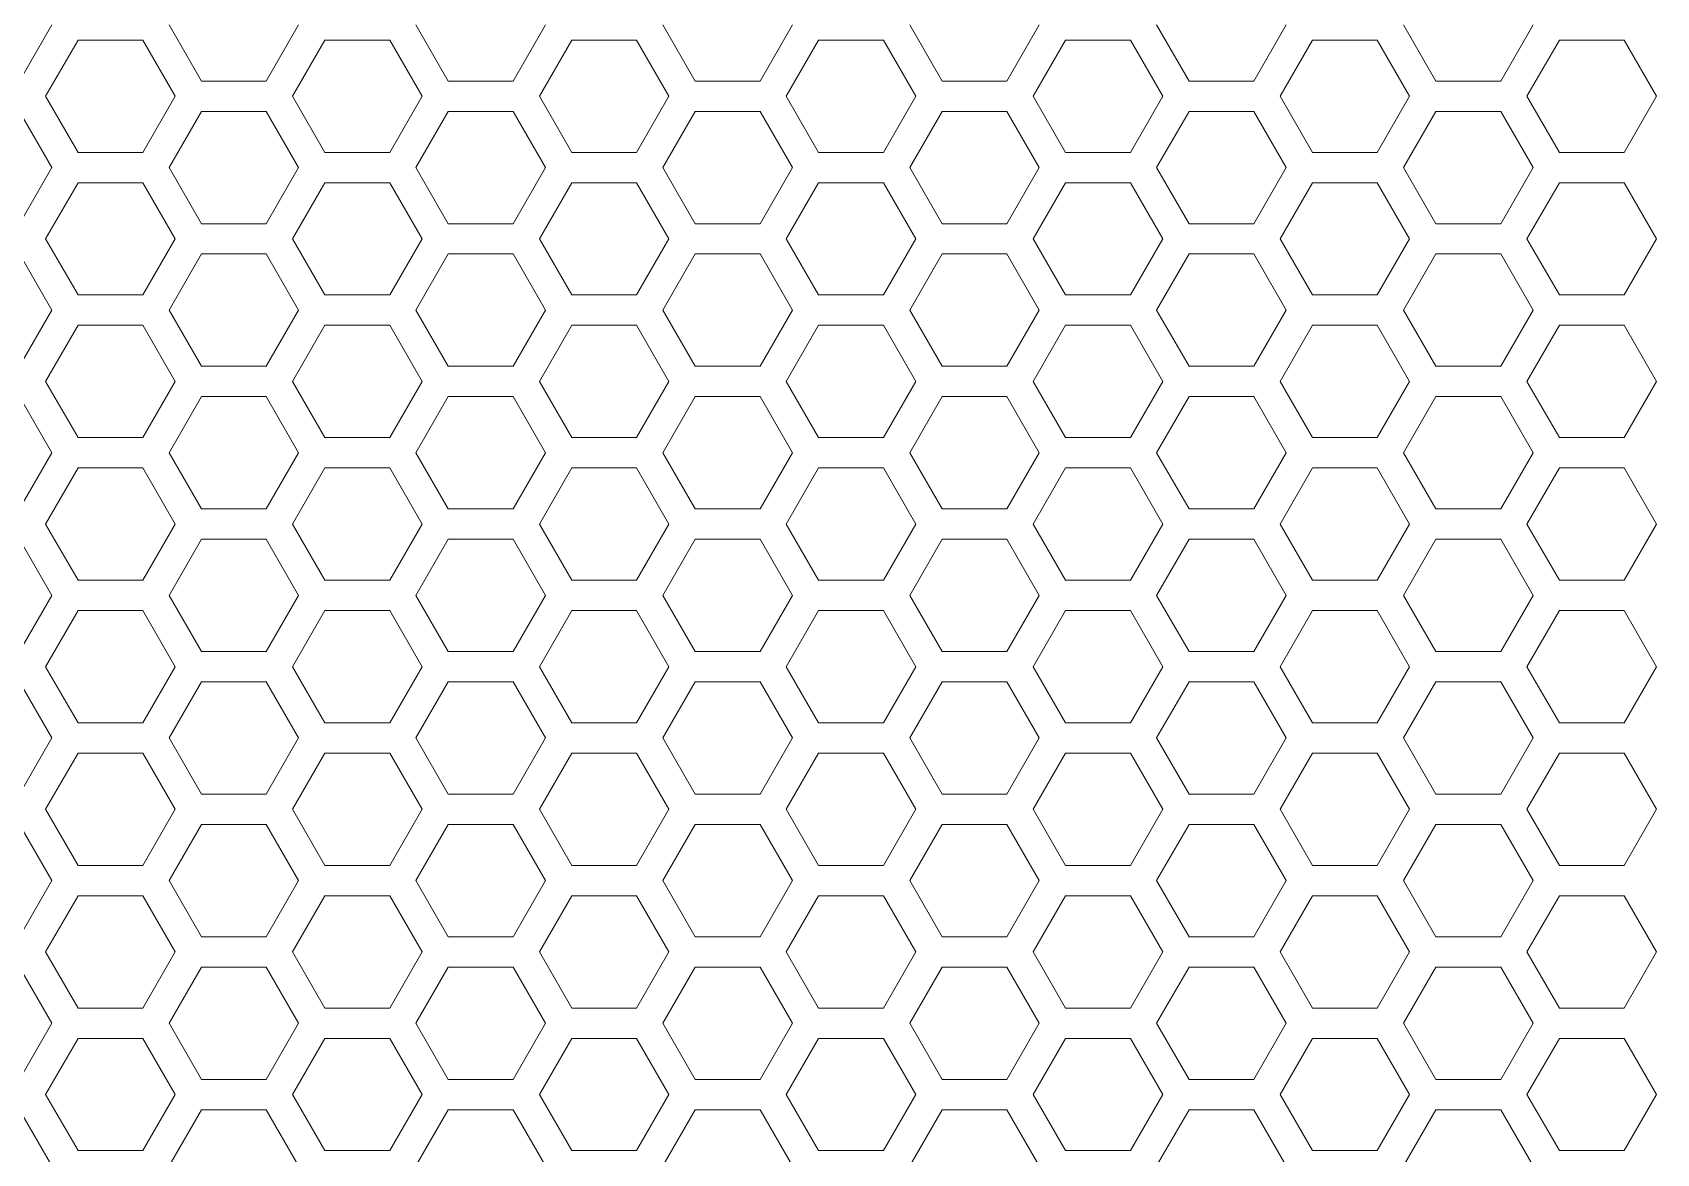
# Model space of a CAD drawing. Header units: millimetres. Extents: x -10 to 46, y -17 to 110.
# Drawn here: x 10.18 to 16.45, y 73.07 to 77.39 of the extents above; entities that cross this region are included whole.
import ezdxf

# ---------------------------------------------------------------- set-up
doc = ezdxf.new("R2010")
doc.units = ezdxf.units.MM

msp = doc.modelspace()

# ---------------------------------------------------------------- linework, layer by layer
at = {"lineweight": 18}
for p, q in [((10.1331, 77.207), (10.2581, 77.4235)), ((10.7108, 77.4235), (10.8358, 77.207)), ((11.0858, 77.207), (11.2108, 77.4235)), ((11.6634, 77.4235), (11.7884, 77.207)), ((12.0384, 77.207), (12.1634, 77.4235)), ((12.6161, 77.4235), (12.7411, 77.207)), ((12.9911, 77.207), (13.1161, 77.4235)), ((13.5687, 77.4235), (13.6937, 77.207)), ((13.9438, 77.207), (14.0688, 77.4235)), ((14.5214, 77.4235), (14.6464, 77.207)), ((14.8964, 77.207), (15.0214, 77.4235)), ((15.474, 77.4235), (15.599, 77.207)), ((15.8491, 77.207), (15.9741, 77.4235)), ((10.3595, 77.365), (10.2345, 77.1485)), ((10.6095, 77.365), (10.3595, 77.365)), ((10.7345, 77.1485), (10.6095, 77.365)), ((11.3121, 77.365), (11.1871, 77.1485)), ((11.5621, 77.365), (11.3121, 77.365)), ((11.6871, 77.1485), (11.5621, 77.365)), ((12.2648, 77.365), (12.1398, 77.1485)), ((12.5148, 77.365), (12.2648, 77.365)), ((12.6398, 77.1485), (12.5148, 77.365)), ((13.2174, 77.365), (13.0924, 77.1485)), ((13.4674, 77.365), (13.2174, 77.365)), ((13.5924, 77.1485), (13.4674, 77.365)), ((14.1701, 77.365), (14.0451, 77.1485)), ((14.4201, 77.365), (14.1701, 77.365)), ((14.5451, 77.1485), (14.4201, 77.365)), ((15.1227, 77.365), (14.9977, 77.1485)), ((15.3727, 77.365), (15.1227, 77.365)), ((15.4977, 77.1485), (15.3727, 77.365)), ((16.0754, 77.365), (15.9504, 77.1485)), ((16.3254, 77.365), (16.0754, 77.365)), ((16.4504, 77.1485), (16.3254, 77.365)), ((10.8358, 77.207), (11.0858, 77.207)), ((11.7884, 77.207), (12.0384, 77.207)), ((12.7411, 77.207), (12.9911, 77.207)), ((13.6937, 77.207), (13.9438, 77.207)), ((14.6464, 77.207), (14.8964, 77.207)), ((15.599, 77.207), (15.8491, 77.207)), ((10.2345, 77.1485), (10.3595, 76.932)), ((10.6095, 76.932), (10.7345, 77.1485)), ((11.1871, 77.1485), (11.3121, 76.932)), ((11.5621, 76.932), (11.6871, 77.1485)), ((12.1398, 77.1485), (12.2648, 76.932)), ((12.5148, 76.932), (12.6398, 77.1485)), ((13.0924, 77.1485), (13.2174, 76.932)), ((13.4674, 76.932), (13.5924, 77.1485)), ((14.0451, 77.1485), (14.1701, 76.932)), ((14.4201, 76.932), (14.5451, 77.1485)), ((14.9977, 77.1485), (15.1227, 76.932)), ((15.3727, 76.932), (15.4977, 77.1485)), ((15.9504, 77.1485), (16.0754, 76.932)), ((16.3254, 76.932), (16.4504, 77.1485)), ((10.2581, 76.8735), (10.1331, 77.09)), ((10.8358, 77.09), (10.7108, 76.8735)), ((11.0858, 77.09), (10.8358, 77.09)), ((11.2108, 76.8735), (11.0858, 77.09)), ((11.7884, 77.09), (11.6634, 76.8735)), ((12.0384, 77.09), (11.7884, 77.09)), ((12.1634, 76.8735), (12.0384, 77.09)), ((12.7411, 77.09), (12.6161, 76.8735)), ((12.9911, 77.09), (12.7411, 77.09)), ((13.1161, 76.8735), (12.9911, 77.09)), ((13.6937, 77.09), (13.5687, 76.8735)), ((13.9438, 77.09), (13.6937, 77.09)), ((14.0688, 76.8735), (13.9438, 77.09)), ((14.6464, 77.09), (14.5214, 76.8735)), ((14.8964, 77.09), (14.6464, 77.09)), ((15.0214, 76.8735), (14.8964, 77.09)), ((15.599, 77.09), (15.474, 76.8735)), ((15.8491, 77.09), (15.599, 77.09)), ((15.9741, 76.8735), (15.8491, 77.09)), ((10.3595, 76.932), (10.6095, 76.932)), ((11.3121, 76.932), (11.5621, 76.932)), ((12.2648, 76.932), (12.5148, 76.932)), ((13.2174, 76.932), (13.4674, 76.932)), ((14.1701, 76.932), (14.4201, 76.932)), ((15.1227, 76.932), (15.3727, 76.932)), ((16.0754, 76.932), (16.3254, 76.932)), ((10.1331, 76.6569), (10.2581, 76.8735)), ((10.7108, 76.8735), (10.8358, 76.6569)), ((11.0858, 76.6569), (11.2108, 76.8735)), ((11.6634, 76.8735), (11.7884, 76.6569)), ((12.0384, 76.6569), (12.1634, 76.8735)), ((12.6161, 76.8735), (12.7411, 76.6569)), ((12.9911, 76.6569), (13.1161, 76.8735)), ((13.5687, 76.8735), (13.6937, 76.6569)), ((13.9438, 76.6569), (14.0688, 76.8735)), ((14.5214, 76.8735), (14.6464, 76.6569)), ((14.8964, 76.6569), (15.0214, 76.8735)), ((15.474, 76.8735), (15.599, 76.6569)), ((15.8491, 76.6569), (15.9741, 76.8735)), ((10.3595, 76.815), (10.2345, 76.5985)), ((10.6095, 76.815), (10.3595, 76.815)), ((10.7345, 76.5985), (10.6095, 76.815)), ((11.3121, 76.815), (11.1871, 76.5985)), ((11.5621, 76.815), (11.3121, 76.815)), ((11.6871, 76.5985), (11.5621, 76.815)), ((12.2648, 76.815), (12.1398, 76.5985)), ((12.5148, 76.815), (12.2648, 76.815)), ((12.6398, 76.5985), (12.5148, 76.815)), ((13.2174, 76.815), (13.0924, 76.5985)), ((13.4674, 76.815), (13.2174, 76.815)), ((13.5924, 76.5985), (13.4674, 76.815)), ((14.1701, 76.815), (14.0451, 76.5985)), ((14.4201, 76.815), (14.1701, 76.815)), ((14.5451, 76.5985), (14.4201, 76.815)), ((15.1227, 76.815), (14.9977, 76.5985)), ((15.3727, 76.815), (15.1227, 76.815)), ((15.4977, 76.5985), (15.3727, 76.815)), ((16.0754, 76.815), (15.9504, 76.5985)), ((16.3254, 76.815), (16.0754, 76.815)), ((16.4504, 76.5985), (16.3254, 76.815)), ((10.8358, 76.6569), (11.0858, 76.6569)), ((11.7884, 76.6569), (12.0384, 76.6569)), ((12.7411, 76.6569), (12.9911, 76.6569)), ((13.6937, 76.6569), (13.9438, 76.6569)), ((14.6464, 76.6569), (14.8964, 76.6569)), ((15.599, 76.6569), (15.8491, 76.6569)), ((10.2345, 76.5985), (10.3595, 76.3819)), ((10.6095, 76.3819), (10.7345, 76.5985)), ((11.1871, 76.5985), (11.3121, 76.3819)), ((11.5621, 76.3819), (11.6871, 76.5985)), ((12.1398, 76.5985), (12.2648, 76.3819)), ((12.5148, 76.3819), (12.6398, 76.5985)), ((13.0924, 76.5985), (13.2174, 76.3819)), ((13.4674, 76.3819), (13.5924, 76.5985)), ((14.0451, 76.5985), (14.1701, 76.3819)), ((14.4201, 76.3819), (14.5451, 76.5985)), ((14.9977, 76.5985), (15.1227, 76.3819)), ((15.3727, 76.3819), (15.4977, 76.5985)), ((15.9504, 76.5985), (16.0754, 76.3819)), ((16.3254, 76.3819), (16.4504, 76.5985)), ((10.2581, 76.3234), (10.1331, 76.54)), ((10.8358, 76.54), (10.7108, 76.3234)), ((11.0858, 76.54), (10.8358, 76.54)), ((11.2108, 76.3234), (11.0858, 76.54)), ((11.7884, 76.54), (11.6634, 76.3234)), ((12.0384, 76.54), (11.7884, 76.54)), ((12.1634, 76.3234), (12.0384, 76.54)), ((12.7411, 76.54), (12.6161, 76.3234)), ((12.9911, 76.54), (12.7411, 76.54)), ((13.1161, 76.3234), (12.9911, 76.54)), ((13.6937, 76.54), (13.5687, 76.3234)), ((13.9438, 76.54), (13.6937, 76.54)), ((14.0688, 76.3234), (13.9438, 76.54)), ((14.6464, 76.54), (14.5214, 76.3234)), ((14.8964, 76.54), (14.6464, 76.54)), ((15.0214, 76.3234), (14.8964, 76.54)), ((15.599, 76.54), (15.474, 76.3234)), ((15.8491, 76.54), (15.599, 76.54)), ((15.9741, 76.3234), (15.8491, 76.54)), ((10.3595, 76.3819), (10.6095, 76.3819)), ((11.3121, 76.3819), (11.5621, 76.3819)), ((12.2648, 76.3819), (12.5148, 76.3819)), ((13.2174, 76.3819), (13.4674, 76.3819)), ((14.1701, 76.3819), (14.4201, 76.3819)), ((15.1227, 76.3819), (15.3727, 76.3819)), ((16.0754, 76.3819), (16.3254, 76.3819)), ((10.1331, 76.1069), (10.2581, 76.3234)), ((10.3595, 76.265), (10.2345, 76.0484)), ((10.6095, 76.265), (10.3595, 76.265)), ((10.7345, 76.0484), (10.6095, 76.265)), ((10.7108, 76.3234), (10.8358, 76.1069)), ((11.0858, 76.1069), (11.2108, 76.3234)), ((11.3121, 76.265), (11.1871, 76.0484)), ((11.5621, 76.265), (11.3121, 76.265)), ((11.6871, 76.0484), (11.5621, 76.265)), ((11.6634, 76.3234), (11.7884, 76.1069)), ((12.0384, 76.1069), (12.1634, 76.3234)), ((12.2648, 76.265), (12.1398, 76.0484)), ((12.5148, 76.265), (12.2648, 76.265)), ((12.6398, 76.0484), (12.5148, 76.265)), ((12.6161, 76.3234), (12.7411, 76.1069)), ((12.9911, 76.1069), (13.1161, 76.3234)), ((13.2174, 76.265), (13.0924, 76.0484)), ((13.4674, 76.265), (13.2174, 76.265)), ((13.5924, 76.0484), (13.4674, 76.265)), ((13.5687, 76.3234), (13.6937, 76.1069)), ((13.9438, 76.1069), (14.0688, 76.3234)), ((14.1701, 76.265), (14.0451, 76.0484)), ((14.4201, 76.265), (14.1701, 76.265)), ((14.5451, 76.0484), (14.4201, 76.265)), ((14.5214, 76.3234), (14.6464, 76.1069)), ((14.8964, 76.1069), (15.0214, 76.3234)), ((15.1227, 76.265), (14.9977, 76.0484)), ((15.3727, 76.265), (15.1227, 76.265)), ((15.4977, 76.0484), (15.3727, 76.265)), ((15.474, 76.3234), (15.599, 76.1069)), ((15.8491, 76.1069), (15.9741, 76.3234)), ((16.0754, 76.265), (15.9504, 76.0484)), ((16.3254, 76.265), (16.0754, 76.265)), ((16.4504, 76.0484), (16.3254, 76.265)), ((10.8358, 76.1069), (11.0858, 76.1069)), ((11.7884, 76.1069), (12.0384, 76.1069)), ((12.7411, 76.1069), (12.9911, 76.1069)), ((13.6937, 76.1069), (13.9438, 76.1069)), ((14.6464, 76.1069), (14.8964, 76.1069)), ((15.599, 76.1069), (15.8491, 76.1069)), ((10.2345, 76.0484), (10.3595, 75.8319)), ((10.6095, 75.8319), (10.7345, 76.0484)), ((11.1871, 76.0484), (11.3121, 75.8319)), ((11.5621, 75.8319), (11.6871, 76.0484)), ((12.1398, 76.0484), (12.2648, 75.8319)), ((12.5148, 75.8319), (12.6398, 76.0484)), ((13.0924, 76.0484), (13.2174, 75.8319)), ((13.4674, 75.8319), (13.5924, 76.0484)), ((14.0451, 76.0484), (14.1701, 75.8319)), ((14.4201, 75.8319), (14.5451, 76.0484)), ((14.9977, 76.0484), (15.1227, 75.8319)), ((15.3727, 75.8319), (15.4977, 76.0484)), ((15.9504, 76.0484), (16.0754, 75.8319)), ((16.3254, 75.8319), (16.4504, 76.0484)), ((10.2581, 75.7734), (10.1331, 75.9899)), ((10.8358, 75.9899), (10.7108, 75.7734)), ((11.0858, 75.9899), (10.8358, 75.9899)), ((11.2108, 75.7734), (11.0858, 75.9899)), ((11.7884, 75.9899), (11.6634, 75.7734)), ((12.0384, 75.9899), (11.7884, 75.9899)), ((12.1634, 75.7734), (12.0384, 75.9899)), ((12.7411, 75.9899), (12.6161, 75.7734)), ((12.9911, 75.9899), (12.7411, 75.9899)), ((13.1161, 75.7734), (12.9911, 75.9899)), ((13.6937, 75.9899), (13.5687, 75.7734)), ((13.9438, 75.9899), (13.6937, 75.9899)), ((14.0688, 75.7734), (13.9438, 75.9899)), ((14.6464, 75.9899), (14.5214, 75.7734)), ((14.8964, 75.9899), (14.6464, 75.9899)), ((15.0214, 75.7734), (14.8964, 75.9899)), ((15.599, 75.9899), (15.474, 75.7734)), ((15.8491, 75.9899), (15.599, 75.9899)), ((15.9741, 75.7734), (15.8491, 75.9899)), ((10.3595, 75.8319), (10.6095, 75.8319)), ((11.3121, 75.8319), (11.5621, 75.8319)), ((12.2648, 75.8319), (12.5148, 75.8319)), ((13.2174, 75.8319), (13.4674, 75.8319)), ((14.1701, 75.8319), (14.4201, 75.8319)), ((15.1227, 75.8319), (15.3727, 75.8319)), ((16.0754, 75.8319), (16.3254, 75.8319)), ((10.1331, 75.5569), (10.2581, 75.7734)), ((10.7108, 75.7734), (10.8358, 75.5569)), ((11.0858, 75.5569), (11.2108, 75.7734)), ((11.6634, 75.7734), (11.7884, 75.5569)), ((12.0384, 75.5569), (12.1634, 75.7734)), ((12.6161, 75.7734), (12.7411, 75.5569)), ((12.9911, 75.5569), (13.1161, 75.7734)), ((13.5687, 75.7734), (13.6937, 75.5569)), ((13.9438, 75.5569), (14.0688, 75.7734)), ((14.5214, 75.7734), (14.6464, 75.5569)), ((14.8964, 75.5569), (15.0214, 75.7734)), ((15.474, 75.7734), (15.599, 75.5569)), ((15.8491, 75.5569), (15.9741, 75.7734)), ((10.3595, 75.7149), (10.2345, 75.4984)), ((10.6095, 75.7149), (10.3595, 75.7149)), ((10.7345, 75.4984), (10.6095, 75.7149)), ((11.3121, 75.7149), (11.1871, 75.4984)), ((11.5621, 75.7149), (11.3121, 75.7149)), ((11.6871, 75.4984), (11.5621, 75.7149)), ((12.2648, 75.7149), (12.1398, 75.4984)), ((12.5148, 75.7149), (12.2648, 75.7149)), ((12.6398, 75.4984), (12.5148, 75.7149)), ((13.2174, 75.7149), (13.0924, 75.4984)), ((13.4674, 75.7149), (13.2174, 75.7149)), ((13.5924, 75.4984), (13.4674, 75.7149)), ((14.1701, 75.7149), (14.0451, 75.4984)), ((14.4201, 75.7149), (14.1701, 75.7149)), ((14.5451, 75.4984), (14.4201, 75.7149)), ((15.1227, 75.7149), (14.9977, 75.4984)), ((15.3727, 75.7149), (15.1227, 75.7149)), ((15.4977, 75.4984), (15.3727, 75.7149)), ((16.0754, 75.7149), (15.9504, 75.4984)), ((16.3254, 75.7149), (16.0754, 75.7149)), ((16.4504, 75.4984), (16.3254, 75.7149)), ((10.8358, 75.5569), (11.0858, 75.5569)), ((11.7884, 75.5569), (12.0384, 75.5569)), ((12.7411, 75.5569), (12.9911, 75.5569)), ((13.6937, 75.5569), (13.9438, 75.5569)), ((14.6464, 75.5569), (14.8964, 75.5569)), ((15.599, 75.5569), (15.8491, 75.5569)), ((10.2345, 75.4984), (10.3595, 75.2819)), ((10.6095, 75.2819), (10.7345, 75.4984)), ((11.1871, 75.4984), (11.3121, 75.2819)), ((11.5621, 75.2819), (11.6871, 75.4984)), ((12.1398, 75.4984), (12.2648, 75.2819)), ((12.5148, 75.2819), (12.6398, 75.4984)), ((13.0924, 75.4984), (13.2174, 75.2819)), ((13.4674, 75.2819), (13.5924, 75.4984)), ((14.0451, 75.4984), (14.1701, 75.2819)), ((14.4201, 75.2819), (14.5451, 75.4984)), ((14.9977, 75.4984), (15.1227, 75.2819)), ((15.3727, 75.2819), (15.4977, 75.4984)), ((15.9504, 75.4984), (16.0754, 75.2819)), ((16.3254, 75.2819), (16.4504, 75.4984)), ((10.2581, 75.2234), (10.1331, 75.4399)), ((10.8358, 75.4399), (10.7108, 75.2234)), ((11.0858, 75.4399), (10.8358, 75.4399)), ((11.2108, 75.2234), (11.0858, 75.4399)), ((11.7884, 75.4399), (11.6634, 75.2234)), ((12.0384, 75.4399), (11.7884, 75.4399)), ((12.1634, 75.2234), (12.0384, 75.4399)), ((12.7411, 75.4399), (12.6161, 75.2234)), ((12.9911, 75.4399), (12.7411, 75.4399)), ((13.1161, 75.2234), (12.9911, 75.4399)), ((13.6937, 75.4399), (13.5687, 75.2234)), ((13.9438, 75.4399), (13.6937, 75.4399)), ((14.0688, 75.2234), (13.9438, 75.4399)), ((14.6464, 75.4399), (14.5214, 75.2234)), ((14.8964, 75.4399), (14.6464, 75.4399)), ((15.0214, 75.2234), (14.8964, 75.4399)), ((15.599, 75.4399), (15.474, 75.2234)), ((15.8491, 75.4399), (15.599, 75.4399)), ((15.9741, 75.2234), (15.8491, 75.4399)), ((10.3595, 75.2819), (10.6095, 75.2819)), ((11.3121, 75.2819), (11.5621, 75.2819)), ((12.2648, 75.2819), (12.5148, 75.2819)), ((13.2174, 75.2819), (13.4674, 75.2819)), ((14.1701, 75.2819), (14.4201, 75.2819)), ((15.1227, 75.2819), (15.3727, 75.2819)), ((16.0754, 75.2819), (16.3254, 75.2819)), ((10.1331, 75.0069), (10.2581, 75.2234)), ((10.7108, 75.2234), (10.8358, 75.0069)), ((11.0858, 75.0069), (11.2108, 75.2234)), ((11.6634, 75.2234), (11.7884, 75.0069)), ((12.0384, 75.0069), (12.1634, 75.2234)), ((12.6161, 75.2234), (12.7411, 75.0069)), ((12.9911, 75.0069), (13.1161, 75.2234)), ((13.5687, 75.2234), (13.6937, 75.0069)), ((13.9438, 75.0069), (14.0688, 75.2234)), ((14.5214, 75.2234), (14.6464, 75.0069)), ((14.8964, 75.0069), (15.0214, 75.2234)), ((15.474, 75.2234), (15.599, 75.0069)), ((15.8491, 75.0069), (15.9741, 75.2234)), ((10.3595, 75.1649), (10.2345, 74.9484)), ((10.6095, 75.1649), (10.3595, 75.1649)), ((10.7345, 74.9484), (10.6095, 75.1649)), ((11.3121, 75.1649), (11.1871, 74.9484)), ((11.5621, 75.1649), (11.3121, 75.1649)), ((11.6871, 74.9484), (11.5621, 75.1649)), ((12.2648, 75.1649), (12.1398, 74.9484)), ((12.5148, 75.1649), (12.2648, 75.1649)), ((12.6398, 74.9484), (12.5148, 75.1649)), ((13.2174, 75.1649), (13.0924, 74.9484)), ((13.4674, 75.1649), (13.2174, 75.1649)), ((13.5924, 74.9484), (13.4674, 75.1649)), ((14.1701, 75.1649), (14.0451, 74.9484)), ((14.4201, 75.1649), (14.1701, 75.1649)), ((14.5451, 74.9484), (14.4201, 75.1649)), ((15.1227, 75.1649), (14.9977, 74.9484)), ((15.3727, 75.1649), (15.1227, 75.1649)), ((15.4977, 74.9484), (15.3727, 75.1649)), ((16.0754, 75.1649), (15.9504, 74.9484)), ((16.3254, 75.1649), (16.0754, 75.1649)), ((16.4504, 74.9484), (16.3254, 75.1649)), ((10.2345, 74.9484), (10.3595, 74.7319)), ((10.6095, 74.7319), (10.7345, 74.9484)), ((10.8358, 75.0069), (11.0858, 75.0069)), ((11.1871, 74.9484), (11.3121, 74.7319)), ((11.5621, 74.7319), (11.6871, 74.9484)), ((11.7884, 75.0069), (12.0384, 75.0069)), ((12.1398, 74.9484), (12.2648, 74.7319)), ((12.5148, 74.7319), (12.6398, 74.9484)), ((12.7411, 75.0069), (12.9911, 75.0069)), ((13.0924, 74.9484), (13.2174, 74.7319)), ((13.4674, 74.7319), (13.5924, 74.9484)), ((13.6937, 75.0069), (13.9438, 75.0069)), ((14.0451, 74.9484), (14.1701, 74.7319)), ((14.4201, 74.7319), (14.5451, 74.9484)), ((14.6464, 75.0069), (14.8964, 75.0069)), ((14.9977, 74.9484), (15.1227, 74.7319)), ((15.3727, 74.7319), (15.4977, 74.9484)), ((15.599, 75.0069), (15.8491, 75.0069)), ((15.9504, 74.9484), (16.0754, 74.7319)), ((16.3254, 74.7319), (16.4504, 74.9484)), ((10.2581, 74.6734), (10.1331, 74.8899)), ((10.8358, 74.8899), (10.7108, 74.6734)), ((11.0858, 74.8899), (10.8358, 74.8899)), ((11.2108, 74.6734), (11.0858, 74.8899)), ((11.7884, 74.8899), (11.6634, 74.6734)), ((12.0384, 74.8899), (11.7884, 74.8899)), ((12.1634, 74.6734), (12.0384, 74.8899)), ((12.7411, 74.8899), (12.6161, 74.6734)), ((12.9911, 74.8899), (12.7411, 74.8899)), ((13.1161, 74.6734), (12.9911, 74.8899)), ((13.6937, 74.8899), (13.5687, 74.6734)), ((13.9438, 74.8899), (13.6937, 74.8899)), ((14.0688, 74.6734), (13.9438, 74.8899)), ((14.6464, 74.8899), (14.5214, 74.6734)), ((14.8964, 74.8899), (14.6464, 74.8899)), ((15.0214, 74.6734), (14.8964, 74.8899)), ((15.599, 74.8899), (15.474, 74.6734)), ((15.8491, 74.8899), (15.599, 74.8899)), ((15.9741, 74.6734), (15.8491, 74.8899)), ((10.3595, 74.7319), (10.6095, 74.7319)), ((11.3121, 74.7319), (11.5621, 74.7319)), ((12.2648, 74.7319), (12.5148, 74.7319)), ((13.2174, 74.7319), (13.4674, 74.7319)), ((14.1701, 74.7319), (14.4201, 74.7319)), ((15.1227, 74.7319), (15.3727, 74.7319)), ((16.0754, 74.7319), (16.3254, 74.7319)), ((10.1331, 74.4569), (10.2581, 74.6734)), ((10.7108, 74.6734), (10.8358, 74.4569)), ((11.0858, 74.4569), (11.2108, 74.6734)), ((11.6634, 74.6734), (11.7884, 74.4569)), ((12.0384, 74.4569), (12.1634, 74.6734)), ((12.6161, 74.6734), (12.7411, 74.4569)), ((12.9911, 74.4569), (13.1161, 74.6734)), ((13.5687, 74.6734), (13.6937, 74.4569)), ((13.9438, 74.4569), (14.0688, 74.6734)), ((14.5214, 74.6734), (14.6464, 74.4569)), ((14.8964, 74.4569), (15.0214, 74.6734)), ((15.474, 74.6734), (15.599, 74.4569)), ((15.8491, 74.4569), (15.9741, 74.6734)), ((10.3595, 74.6149), (10.2345, 74.3984)), ((10.6095, 74.6149), (10.3595, 74.6149)), ((10.7345, 74.3984), (10.6095, 74.6149)), ((11.3121, 74.6149), (11.1871, 74.3984)), ((11.5621, 74.6149), (11.3121, 74.6149)), ((11.6871, 74.3984), (11.5621, 74.6149)), ((12.2648, 74.6149), (12.1398, 74.3984)), ((12.5148, 74.6149), (12.2648, 74.6149)), ((12.6398, 74.3984), (12.5148, 74.6149)), ((13.2174, 74.6149), (13.0924, 74.3984)), ((13.4674, 74.6149), (13.2174, 74.6149)), ((13.5924, 74.3984), (13.4674, 74.6149)), ((14.1701, 74.6149), (14.0451, 74.3984)), ((14.4201, 74.6149), (14.1701, 74.6149)), ((14.5451, 74.3984), (14.4201, 74.6149)), ((15.1227, 74.6149), (14.9977, 74.3984)), ((15.3727, 74.6149), (15.1227, 74.6149)), ((15.4977, 74.3984), (15.3727, 74.6149)), ((16.0754, 74.6149), (15.9504, 74.3984)), ((16.3254, 74.6149), (16.0754, 74.6149)), ((16.4504, 74.3984), (16.3254, 74.6149)), ((10.8358, 74.4569), (11.0858, 74.4569)), ((11.7884, 74.4569), (12.0384, 74.4569)), ((12.7411, 74.4569), (12.9911, 74.4569)), ((13.6937, 74.4569), (13.9438, 74.4569)), ((14.6464, 74.4569), (14.8964, 74.4569)), ((15.599, 74.4569), (15.8491, 74.4569)), ((10.2345, 74.3984), (10.3595, 74.1819)), ((10.6095, 74.1819), (10.7345, 74.3984)), ((11.1871, 74.3984), (11.3121, 74.1819)), ((11.5621, 74.1819), (11.6871, 74.3984)), ((12.1398, 74.3984), (12.2648, 74.1819)), ((12.5148, 74.1819), (12.6398, 74.3984)), ((13.0924, 74.3984), (13.2174, 74.1819)), ((13.4674, 74.1819), (13.5924, 74.3984)), ((14.0451, 74.3984), (14.1701, 74.1819)), ((14.4201, 74.1819), (14.5451, 74.3984)), ((14.9977, 74.3984), (15.1227, 74.1819)), ((15.3727, 74.1819), (15.4977, 74.3984)), ((15.9504, 74.3984), (16.0754, 74.1819)), ((16.3254, 74.1819), (16.4504, 74.3984)), ((10.2581, 74.1234), (10.1331, 74.3399)), ((10.8358, 74.3399), (10.7108, 74.1234)), ((11.0858, 74.3399), (10.8358, 74.3399)), ((11.2108, 74.1234), (11.0858, 74.3399)), ((11.7884, 74.3399), (11.6634, 74.1234)), ((12.0384, 74.3399), (11.7884, 74.3399)), ((12.1634, 74.1234), (12.0384, 74.3399)), ((12.7411, 74.3399), (12.6161, 74.1234)), ((12.9911, 74.3399), (12.7411, 74.3399)), ((13.1161, 74.1234), (12.9911, 74.3399)), ((13.6937, 74.3399), (13.5687, 74.1234)), ((13.9438, 74.3399), (13.6937, 74.3399)), ((14.0688, 74.1234), (13.9438, 74.3399)), ((14.6464, 74.3399), (14.5214, 74.1234)), ((14.8964, 74.3399), (14.6464, 74.3399)), ((15.0214, 74.1234), (14.8964, 74.3399)), ((15.599, 74.3399), (15.474, 74.1234)), ((15.8491, 74.3399), (15.599, 74.3399)), ((15.9741, 74.1234), (15.8491, 74.3399)), ((10.3595, 74.1819), (10.6095, 74.1819)), ((11.3121, 74.1819), (11.5621, 74.1819)), ((12.2648, 74.1819), (12.5148, 74.1819)), ((13.2174, 74.1819), (13.4674, 74.1819)), ((14.1701, 74.1819), (14.4201, 74.1819)), ((15.1227, 74.1819), (15.3727, 74.1819)), ((16.0754, 74.1819), (16.3254, 74.1819)), ((10.1331, 73.9069), (10.2581, 74.1234)), ((10.7108, 74.1234), (10.8358, 73.9069)), ((11.0858, 73.9069), (11.2108, 74.1234)), ((11.6634, 74.1234), (11.7884, 73.9069)), ((12.0384, 73.9069), (12.1634, 74.1234)), ((12.6161, 74.1234), (12.7411, 73.9069)), ((12.9911, 73.9069), (13.1161, 74.1234)), ((13.5687, 74.1234), (13.6937, 73.9069)), ((13.9438, 73.9069), (14.0688, 74.1234)), ((14.5214, 74.1234), (14.6464, 73.9069)), ((14.8964, 73.9069), (15.0214, 74.1234)), ((15.474, 74.1234), (15.599, 73.9069)), ((15.8491, 73.9069), (15.9741, 74.1234)), ((10.3595, 74.0649), (10.2345, 73.8484)), ((10.6095, 74.0649), (10.3595, 74.0649)), ((10.7345, 73.8484), (10.6095, 74.0649)), ((11.3121, 74.0649), (11.1871, 73.8484)), ((11.5621, 74.0649), (11.3121, 74.0649)), ((11.6871, 73.8484), (11.5621, 74.0649)), ((12.2648, 74.0649), (12.1398, 73.8484)), ((12.5148, 74.0649), (12.2648, 74.0649)), ((12.6398, 73.8484), (12.5148, 74.0649)), ((13.2174, 74.0649), (13.0924, 73.8484)), ((13.4674, 74.0649), (13.2174, 74.0649)), ((13.5924, 73.8484), (13.4674, 74.0649)), ((14.1701, 74.0649), (14.0451, 73.8484)), ((14.4201, 74.0649), (14.1701, 74.0649)), ((14.5451, 73.8484), (14.4201, 74.0649)), ((15.1227, 74.0649), (14.9977, 73.8484)), ((15.3727, 74.0649), (15.1227, 74.0649)), ((15.4977, 73.8484), (15.3727, 74.0649)), ((16.0754, 74.0649), (15.9504, 73.8484)), ((16.3254, 74.0649), (16.0754, 74.0649)), ((16.4504, 73.8484), (16.3254, 74.0649)), ((10.8358, 73.9069), (11.0858, 73.9069)), ((11.7884, 73.9069), (12.0384, 73.9069)), ((12.7411, 73.9069), (12.9911, 73.9069)), ((13.6937, 73.9069), (13.9438, 73.9069)), ((14.6464, 73.9069), (14.8964, 73.9069)), ((15.599, 73.9069), (15.8491, 73.9069)), ((10.2345, 73.8484), (10.3595, 73.6319)), ((10.6095, 73.6319), (10.7345, 73.8484)), ((11.1871, 73.8484), (11.3121, 73.6319)), ((11.5621, 73.6319), (11.6871, 73.8484)), ((12.1398, 73.8484), (12.2648, 73.6319)), ((12.5148, 73.6319), (12.6398, 73.8484)), ((13.0924, 73.8484), (13.2174, 73.6319)), ((13.4674, 73.6319), (13.5924, 73.8484)), ((14.0451, 73.8484), (14.1701, 73.6319)), ((14.4201, 73.6319), (14.5451, 73.8484)), ((14.9977, 73.8484), (15.1227, 73.6319)), ((15.3727, 73.6319), (15.4977, 73.8484)), ((15.9504, 73.8484), (16.0754, 73.6319)), ((16.3254, 73.6319), (16.4504, 73.8484)), ((10.2581, 73.5734), (10.1331, 73.7899)), ((10.8358, 73.7899), (10.7108, 73.5734)), ((11.0858, 73.7899), (10.8358, 73.7899)), ((11.2108, 73.5734), (11.0858, 73.7899)), ((11.7884, 73.7899), (11.6634, 73.5734)), ((12.0384, 73.7899), (11.7884, 73.7899)), ((12.1634, 73.5734), (12.0384, 73.7899)), ((12.7411, 73.7899), (12.6161, 73.5734)), ((12.9911, 73.7899), (12.7411, 73.7899)), ((13.1161, 73.5734), (12.9911, 73.7899)), ((13.6937, 73.7899), (13.5687, 73.5734)), ((13.9438, 73.7899), (13.6937, 73.7899)), ((14.0688, 73.5734), (13.9438, 73.7899)), ((14.6464, 73.7899), (14.5214, 73.5734)), ((14.8964, 73.7899), (14.6464, 73.7899)), ((15.0214, 73.5734), (14.8964, 73.7899)), ((15.599, 73.7899), (15.474, 73.5734)), ((15.8491, 73.7899), (15.599, 73.7899)), ((15.9741, 73.5734), (15.8491, 73.7899)), ((10.1331, 73.3569), (10.2581, 73.5734)), ((10.3595, 73.6319), (10.6095, 73.6319)), ((10.7108, 73.5734), (10.8358, 73.3569)), ((11.0858, 73.3569), (11.2108, 73.5734)), ((11.3121, 73.6319), (11.5621, 73.6319)), ((11.6634, 73.5734), (11.7884, 73.3569)), ((12.0384, 73.3569), (12.1634, 73.5734)), ((12.2648, 73.6319), (12.5148, 73.6319)), ((12.6161, 73.5734), (12.7411, 73.3569)), ((12.9911, 73.3569), (13.1161, 73.5734)), ((13.2174, 73.6319), (13.4674, 73.6319)), ((13.5687, 73.5734), (13.6937, 73.3569)), ((13.9438, 73.3569), (14.0688, 73.5734)), ((14.1701, 73.6319), (14.4201, 73.6319)), ((14.5214, 73.5734), (14.6464, 73.3569)), ((14.8964, 73.3569), (15.0214, 73.5734)), ((15.1227, 73.6319), (15.3727, 73.6319)), ((15.474, 73.5734), (15.599, 73.3569)), ((15.8491, 73.3569), (15.9741, 73.5734)), ((16.0754, 73.6319), (16.3254, 73.6319)), ((10.3595, 73.5149), (10.2345, 73.2984)), ((10.6095, 73.5149), (10.3595, 73.5149)), ((10.7345, 73.2984), (10.6095, 73.5149)), ((11.3121, 73.5149), (11.1871, 73.2984)), ((11.5621, 73.5149), (11.3121, 73.5149)), ((11.6871, 73.2984), (11.5621, 73.5149)), ((12.2648, 73.5149), (12.1398, 73.2984)), ((12.5148, 73.5149), (12.2648, 73.5149)), ((12.6398, 73.2984), (12.5148, 73.5149)), ((13.2174, 73.5149), (13.0924, 73.2984)), ((13.4674, 73.5149), (13.2174, 73.5149)), ((13.5924, 73.2984), (13.4674, 73.5149)), ((14.1701, 73.5149), (14.0451, 73.2984)), ((14.4201, 73.5149), (14.1701, 73.5149)), ((14.5451, 73.2984), (14.4201, 73.5149)), ((15.1227, 73.5149), (14.9977, 73.2984)), ((15.3727, 73.5149), (15.1227, 73.5149)), ((15.4977, 73.2984), (15.3727, 73.5149)), ((16.0754, 73.5149), (15.9504, 73.2984)), ((16.3254, 73.5149), (16.0754, 73.5149)), ((16.4504, 73.2984), (16.3254, 73.5149)), ((10.8358, 73.3569), (11.0858, 73.3569)), ((11.7884, 73.3569), (12.0384, 73.3569)), ((12.7411, 73.3569), (12.9911, 73.3569)), ((13.6937, 73.3569), (13.9438, 73.3569)), ((14.6464, 73.3569), (14.8964, 73.3569)), ((15.599, 73.3569), (15.8491, 73.3569)), ((10.2345, 73.2984), (10.3595, 73.0819)), ((10.6095, 73.0819), (10.7345, 73.2984)), ((11.1871, 73.2984), (11.3121, 73.0819)), ((11.5621, 73.0819), (11.6871, 73.2984)), ((12.1398, 73.2984), (12.2648, 73.0819)), ((12.5148, 73.0819), (12.6398, 73.2984)), ((13.0924, 73.2984), (13.2174, 73.0819)), ((13.4674, 73.0819), (13.5924, 73.2984)), ((14.0451, 73.2984), (14.1701, 73.0819)), ((14.4201, 73.0819), (14.5451, 73.2984)), ((14.9977, 73.2984), (15.1227, 73.0819)), ((15.3727, 73.0819), (15.4977, 73.2984)), ((15.9504, 73.2984), (16.0754, 73.0819)), ((16.3254, 73.0819), (16.4504, 73.2984)), ((10.2581, 73.0234), (10.1331, 73.2399)), ((10.8358, 73.2399), (10.7108, 73.0234)), ((11.0858, 73.2399), (10.8358, 73.2399)), ((11.2108, 73.0234), (11.0858, 73.2399)), ((11.7884, 73.2399), (11.6634, 73.0234)), ((12.0384, 73.2399), (11.7884, 73.2399)), ((12.1634, 73.0234), (12.0384, 73.2399)), ((12.7411, 73.2399), (12.6161, 73.0234)), ((12.9911, 73.2399), (12.7411, 73.2399)), ((13.1161, 73.0234), (12.9911, 73.2399)), ((13.6937, 73.2399), (13.5687, 73.0234)), ((13.9438, 73.2399), (13.6937, 73.2399)), ((14.0688, 73.0234), (13.9438, 73.2399)), ((14.6464, 73.2399), (14.5214, 73.0234)), ((14.8964, 73.2399), (14.6464, 73.2399)), ((15.0214, 73.0234), (14.8964, 73.2399)), ((15.599, 73.2399), (15.474, 73.0234)), ((15.8491, 73.2399), (15.599, 73.2399)), ((15.9741, 73.0234), (15.8491, 73.2399)), ((10.3595, 73.0819), (10.6095, 73.0819)), ((11.3121, 73.0819), (11.5621, 73.0819)), ((12.2648, 73.0819), (12.5148, 73.0819)), ((13.2174, 73.0819), (13.4674, 73.0819)), ((14.1701, 73.0819), (14.4201, 73.0819)), ((15.1227, 73.0819), (15.3727, 73.0819)), ((16.0754, 73.0819), (16.3254, 73.0819))]:
    msp.add_line(p, q, dxfattribs=at)

doc.saveas('drawing.dxf')
